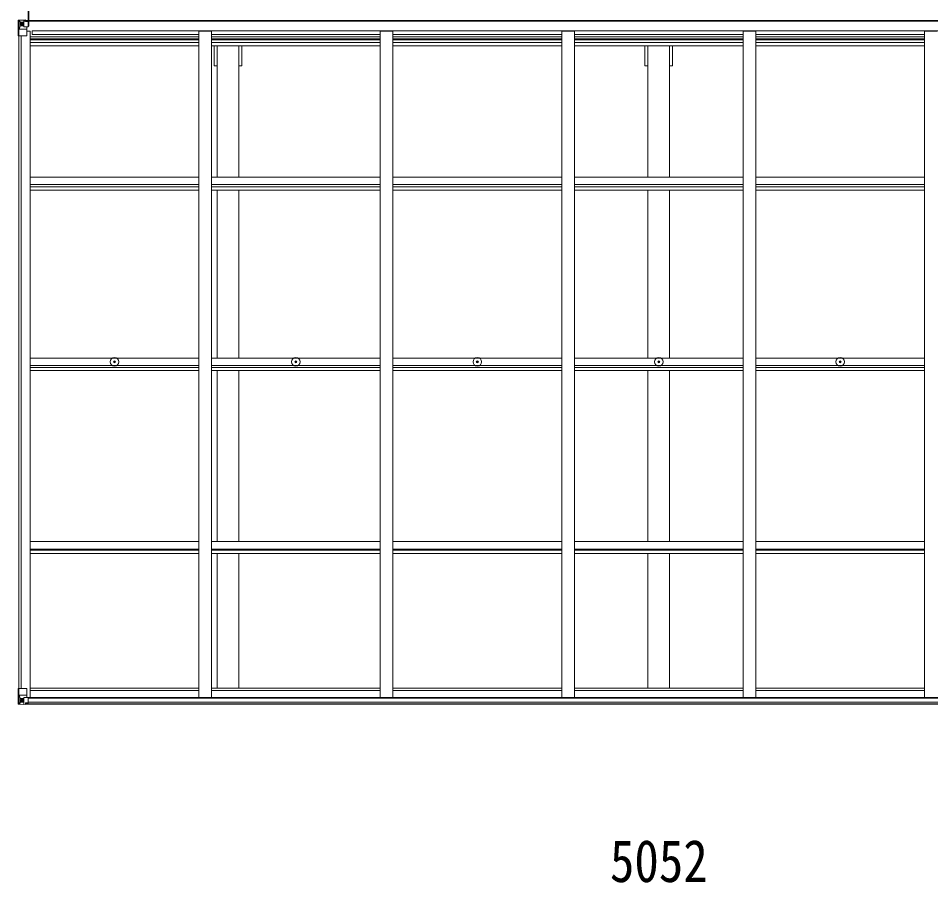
# Model space of a CAD drawing. Units: millimetres at full size, sheet at 1:35; details may follow other scales. Extents: x -9783 to 9892, y -6828 to 6752.
# Drawn here: x 1372 to 4973, y 214 to 3625 of the extents above; entities that cross this region are included whole.
import ezdxf
from ezdxf.enums import TextEntityAlignment as Align

# ---------------------------------------------------------------- set-up
doc = ezdxf.new("R2010")
doc.units = ezdxf.units.MM
doc.header["$LTSCALE"] = 35
for name, color, linetype, lineweight in [('0-1_本体', 4, 'Continuous', 9), ('0-2_部品', 7, 'Continuous', 9), ('0-3_ELV2', 3, 'Continuous', 9), ('0-A_寸法', 6, 'Continuous', 9)]:
    doc.layers.add(name, color=color, linetype=linetype, lineweight=lineweight)
doc.styles.add('ＭＳ ゴシック', font='')
doc.styles.get('ＭＳ ゴシック').set_extended_font_data('MS Gothic')

msp = doc.modelspace()

# ---------------------------------------------------------------- linework, layer by layer
at = {"layer": '0-1_本体'}
for p, q in [((6404.19, 3616.31), (1395.19, 3616.31)), ((6404.19, 3614.24), (1395.19, 3614.24)), ((1405.69, 3574.01), (1418.69, 3574.01)), ((1418.69, 944.09), (1418.69, 3574.01)), ((1426.19, 3560.97), (1426.19, 3576.04)), ((1426.19, 3576.04), (6373.19, 3576.04)), ((2084.69, 3574.01), (2134.69, 3574.01)), ((2084.69, 944.09), (2084.69, 3574.01)), ((2134.69, 944.09), (2134.69, 3574.01)), ((2800.69, 3574.01), (2850.69, 3574.01)), ((2800.69, 944.09), (2800.69, 3574.01)), ((2850.69, 944.09), (2850.69, 3574.01)), ((3516.69, 3574.01), (3566.69, 3574.01)), ((3516.69, 944.09), (3516.69, 3574.01)), ((3566.69, 944.09), (3566.69, 3574.01)), ((4232.69, 3574.01), (4282.69, 3574.01)), ((4232.69, 944.09), (4232.69, 3574.01)), ((4282.69, 944.09), (4282.69, 3574.01)), ((4948.69, 3574.01), (4998.69, 3574.01)), ((4948.69, 944.09), (4948.69, 3574.01)), ((1373.69, 980.44), (1373.69, 3555.54)), ((1382.69, 980.44), (1382.69, 3555.54)), ((1383.39, 980.44), (1383.39, 3555.54)), ((2084.69, 3551.6), (1418.69, 3551.6)), ((1418.69, 3544.53), (2084.69, 3544.53)), ((2084.69, 3540.75), (1418.69, 3540.75)), ((2084.69, 3560.97), (1426.19, 3560.97)), ((2800.69, 3560.97), (2134.69, 3560.97)), ((2800.69, 3551.6), (2134.69, 3551.6)), ((2134.69, 3544.53), (2800.69, 3544.53)), ((2800.69, 3540.75), (2134.69, 3540.75)), ((3516.69, 3560.97), (2850.69, 3560.97)), ((3516.69, 3551.6), (2850.69, 3551.6)), ((2850.69, 3544.53), (3516.69, 3544.53)), ((3516.69, 3540.75), (2850.69, 3540.75)), ((4232.69, 3560.97), (3566.69, 3560.97)), ((4232.69, 3551.6), (3566.69, 3551.6)), ((3566.69, 3544.53), (4232.69, 3544.53)), ((4232.69, 3540.75), (3566.69, 3540.75)), ((4948.69, 3560.97), (4282.69, 3560.97)), ((4948.69, 3551.6), (4282.69, 3551.6)), ((4282.69, 3544.53), (4948.69, 3544.53)), ((4948.69, 3540.75), (4282.69, 3540.75)), ((2084.69, 3529.4), (1418.69, 3529.4)), ((2084.69, 3516.58), (1418.69, 3516.58)), ((2800.69, 3529.4), (2134.69, 3529.4)), ((2800.69, 3516.58), (2134.69, 3516.58)), ((2157.19, 2999.01), (2157.19, 3516.58)), ((2242.19, 2999.01), (2242.19, 3516.58)), ((2254.69, 3437.81), (2254.69, 3516.58)), ((3516.69, 3529.4), (2850.69, 3529.4)), ((3516.69, 3516.58), (2850.69, 3516.58)), ((4232.69, 3529.4), (3566.69, 3529.4)), ((4232.69, 3516.58), (3566.69, 3516.58)), ((3857.19, 2999.01), (3857.19, 3516.58)), ((3942.19, 2999.01), (3942.19, 3516.58)), ((3954.69, 3437.81), (3954.69, 3516.58)), ((4948.69, 3529.4), (4282.69, 3529.4)), ((4948.69, 3516.58), (4282.69, 3516.58)), ((2254.69, 3437.81), (2242.19, 3437.81)), ((3954.69, 3437.81), (3942.19, 3437.81)), ((2084.69, 2998.71), (1418.69, 2998.71)), ((2800.69, 2998.71), (2134.69, 2998.71)), ((3516.69, 2998.71), (2850.69, 2998.71)), ((4232.69, 2998.71), (3566.69, 2998.71)), ((4948.69, 2998.71), (4282.69, 2998.71)), ((2084.69, 2969.75), (1418.69, 2969.75)), ((2084.69, 2959.64), (1418.69, 2959.64)), ((2800.69, 2969.75), (2134.69, 2969.75)), ((2800.69, 2959.64), (2134.69, 2959.64)), ((3516.69, 2969.75), (2850.69, 2969.75)), ((3516.69, 2959.64), (2850.69, 2959.64)), ((4232.69, 2969.75), (3566.69, 2969.75)), ((4232.69, 2959.64), (3566.69, 2959.64)), ((4948.69, 2969.75), (4282.69, 2969.75)), ((4948.69, 2959.64), (4282.69, 2959.64)), ((2084.69, 2946.77), (1418.69, 2946.77)), ((2800.69, 2946.77), (2134.69, 2946.77)), ((2157.19, 2284.23), (2157.19, 2947.05)), ((2242.19, 2284.23), (2242.19, 2947.05)), ((3516.69, 2946.77), (2850.69, 2946.77)), ((4232.69, 2946.77), (3566.69, 2946.77)), ((3857.19, 2284.23), (3857.19, 2947.05)), ((3942.19, 2284.23), (3942.19, 2947.05)), ((4948.69, 2946.77), (4282.69, 2946.77)), ((2084.69, 2284.3), (1418.69, 2284.3)), ((2800.69, 2284.3), (2134.69, 2284.3)), ((3516.69, 2284.3), (2850.69, 2284.3)), ((4232.69, 2284.3), (3566.69, 2284.3)), ((4948.69, 2284.3), (4282.69, 2284.3)), ((2084.69, 2254.87), (1418.69, 2254.87)), ((2084.69, 2247.66), (1418.69, 2247.66)), ((2084.69, 2234.69), (1418.69, 2234.69)), ((2800.69, 2254.87), (2134.69, 2254.87)), ((2800.69, 2247.66), (2134.69, 2247.66)), ((2800.69, 2234.69), (2134.69, 2234.69)), ((2157.19, 1560.32), (2157.19, 2234.68)), ((2242.19, 1560.32), (2242.19, 2234.68)), ((3516.69, 2254.87), (2850.69, 2254.87)), ((3516.69, 2247.66), (2850.69, 2247.66)), ((3516.69, 2234.69), (2850.69, 2234.69)), ((4232.69, 2254.87), (3566.69, 2254.87)), ((4232.69, 2247.66), (3566.69, 2247.66)), ((4232.69, 2234.69), (3566.69, 2234.69)), ((3857.19, 1560.32), (3857.19, 2234.68)), ((3942.19, 1560.32), (3942.19, 2234.68)), ((4948.69, 2254.87), (4282.69, 2254.87)), ((4948.69, 2247.66), (4282.69, 2247.66)), ((4948.69, 2234.69), (4282.69, 2234.69)), ((2084.69, 1560.37), (1418.69, 1560.37)), ((2800.69, 1560.37), (2134.69, 1560.37)), ((3516.69, 1560.37), (2850.69, 1560.37)), ((4232.69, 1560.37), (3566.69, 1560.37)), ((4948.69, 1560.37), (4282.69, 1560.37)), ((2084.69, 1530.58), (1418.69, 1530.58)), ((2084.69, 1526.6), (1418.69, 1526.6)), ((2084.69, 1513.58), (1418.69, 1513.58)), ((2800.69, 1530.58), (2134.69, 1530.58)), ((2800.69, 1526.6), (2134.69, 1526.6)), ((2800.69, 1513.58), (2134.69, 1513.58)), ((2157.19, 981.33), (2157.19, 1513.25)), ((2242.19, 981.33), (2242.19, 1513.25)), ((3516.69, 1530.58), (2850.69, 1530.58)), ((3516.69, 1526.6), (2850.69, 1526.6)), ((3516.69, 1513.58), (2850.69, 1513.58)), ((4232.69, 1530.58), (3566.69, 1530.58)), ((4232.69, 1526.6), (3566.69, 1526.6)), ((4232.69, 1513.58), (3566.69, 1513.58)), ((3857.19, 981.33), (3857.19, 1513.25)), ((3942.19, 981.33), (3942.19, 1513.25)), ((4948.69, 1530.58), (4282.69, 1530.58)), ((4948.69, 1526.6), (4282.69, 1526.6)), ((4948.69, 1513.58), (4282.69, 1513.58)), ((2084.37, 981.33), (1418.37, 981.33)), ((2800.37, 981.33), (2134.37, 981.33)), ((3516.37, 981.33), (2850.37, 981.33)), ((4232.37, 981.33), (3566.37, 981.33)), ((4948.37, 981.33), (4282.37, 981.33)), ((1409.65, 944.09), (6389.72, 944.09)), ((1410.19, 941.74), (6389.19, 941.74)), ((2084.1, 972.2), (1418.1, 972.2)), ((2800.1, 972.2), (2134.1, 972.2)), ((3516.1, 972.2), (2850.1, 972.2)), ((4232.1, 972.2), (3566.1, 972.2)), ((4948.1, 972.2), (4282.1, 972.2)), ((1400.19, 919.59), (6399.19, 919.59)), ((1400.19, 918.64), (6399.19, 918.64)), ((1410.19, 926.08), (6389.19, 926.08))]:
    msp.add_line(p, q, dxfattribs=at)
for points in [[(2157.19, 3437.81), (2144.69, 3437.81), (2144.69, 3516.58)], [(3857.19, 3437.81), (3844.69, 3437.81), (3844.69, 3516.58)]]:
    msp.add_lwpolyline(points, dxfattribs=at)
at = {"layer": '0-2_部品'}
for p, q in [((1749.44, 2270.09), (1750.55, 2270.11)), ((1749.44, 2269.09), (1750.55, 2269.07)), ((1750.55, 2270.11), (1751.07, 2270.21)), ((1751.17, 2270.73), (1751.07, 2270.21)), ((1751.19, 2271.83), (1751.17, 2270.73)), ((1752.19, 2271.83), (1752.21, 2270.73)), ((1752.21, 2270.73), (1752.31, 2270.21)), ((1752.82, 2270.11), (1752.31, 2270.21)), ((1753.93, 2270.09), (1752.82, 2270.11)), ((1753.93, 2269.09), (1752.82, 2269.07)), ((2465.44, 2270.09), (2466.55, 2270.11)), ((2465.44, 2269.09), (2466.55, 2269.07)), ((2466.55, 2270.11), (2467.07, 2270.21)), ((2467.17, 2270.73), (2467.07, 2270.21)), ((2467.19, 2271.83), (2467.17, 2270.73)), ((2468.19, 2271.83), (2468.21, 2270.73)), ((2468.21, 2270.73), (2468.31, 2270.21)), ((2468.82, 2270.11), (2468.31, 2270.21)), ((2469.93, 2270.09), (2468.82, 2270.11)), ((2469.93, 2269.09), (2468.82, 2269.07)), ((3181.44, 2270.09), (3182.55, 2270.11)), ((3181.44, 2269.09), (3182.55, 2269.07)), ((3182.55, 2270.11), (3183.07, 2270.21)), ((3183.17, 2270.73), (3183.07, 2270.21)), ((3183.19, 2271.83), (3183.17, 2270.73)), ((3184.19, 2271.83), (3184.21, 2270.73)), ((3184.21, 2270.73), (3184.31, 2270.21)), ((3184.82, 2270.11), (3184.31, 2270.21)), ((3185.93, 2270.09), (3184.82, 2270.11)), ((3185.93, 2269.09), (3184.82, 2269.07)), ((3897.44, 2270.09), (3898.55, 2270.11)), ((3897.44, 2269.09), (3898.55, 2269.07)), ((3898.55, 2270.11), (3899.07, 2270.21)), ((3899.17, 2270.73), (3899.07, 2270.21)), ((3899.19, 2271.83), (3899.17, 2270.73)), ((3900.19, 2271.83), (3900.21, 2270.73)), ((3900.21, 2270.73), (3900.31, 2270.21)), ((3900.82, 2270.11), (3900.31, 2270.21)), ((3901.93, 2270.09), (3900.82, 2270.11)), ((3901.93, 2269.09), (3900.82, 2269.07)), ((4613.44, 2270.09), (4614.55, 2270.11)), ((4613.44, 2269.09), (4614.55, 2269.07)), ((4614.55, 2270.11), (4615.07, 2270.21)), ((4615.17, 2270.73), (4615.07, 2270.21)), ((4615.19, 2271.83), (4615.17, 2270.73)), ((4616.19, 2271.83), (4616.21, 2270.73)), ((4616.21, 2270.73), (4616.31, 2270.21)), ((4616.82, 2270.11), (4616.31, 2270.21)), ((4617.93, 2270.09), (4616.82, 2270.11)), ((4617.93, 2269.09), (4616.82, 2269.07)), ((1750.55, 2269.07), (1751.07, 2268.97)), ((1751.17, 2268.45), (1751.07, 2268.97)), ((1751.19, 2267.34), (1751.17, 2268.45)), ((1752.19, 2267.34), (1752.21, 2268.45)), ((1752.21, 2268.45), (1752.31, 2268.97)), ((1752.82, 2269.07), (1752.31, 2268.97)), ((2466.55, 2269.07), (2467.07, 2268.97)), ((2467.17, 2268.45), (2467.07, 2268.97)), ((2467.19, 2267.34), (2467.17, 2268.45)), ((2468.19, 2267.34), (2468.21, 2268.45)), ((2468.21, 2268.45), (2468.31, 2268.97)), ((2468.82, 2269.07), (2468.31, 2268.97)), ((3182.55, 2269.07), (3183.07, 2268.97)), ((3183.17, 2268.45), (3183.07, 2268.97)), ((3183.19, 2267.34), (3183.17, 2268.45)), ((3184.19, 2267.34), (3184.21, 2268.45)), ((3184.21, 2268.45), (3184.31, 2268.97)), ((3184.82, 2269.07), (3184.31, 2268.97)), ((3898.55, 2269.07), (3899.07, 2268.97)), ((3899.17, 2268.45), (3899.07, 2268.97)), ((3899.19, 2267.34), (3899.17, 2268.45)), ((3900.19, 2267.34), (3900.21, 2268.45)), ((3900.21, 2268.45), (3900.31, 2268.97)), ((3900.82, 2269.07), (3900.31, 2268.97)), ((4614.55, 2269.07), (4615.07, 2268.97)), ((4615.17, 2268.45), (4615.07, 2268.97)), ((4615.19, 2267.34), (4615.17, 2268.45)), ((4616.19, 2267.34), (4616.21, 2268.45)), ((4616.21, 2268.45), (4616.31, 2268.97)), ((4616.82, 2269.07), (4616.31, 2268.97)), ((1371.69, 980.44), (1404.69, 980.44)), ((1371.69, 919.73), (1371.69, 980.44)), ((1374.53, 980.44), (1374.53, 919.86)), ((1405.69, 979.44), (1405.69, 946.34)), ((1375.08, 953.56), (1381.69, 953.77)), ((1375.08, 953.56), (1379.22, 941.47)), ((1381.69, 940.24), (1379.35, 940.21)), ((1379.35, 940.21), (1379.35, 926.74)), ((1381.69, 953.77), (1405.69, 953.77)), ((1381.69, 940.24), (1381.69, 940.24)), ((1393.69, 940.24), (1381.69, 940.24)), ((1393.69, 944.23), (1400.19, 944.23)), ((1393.69, 944.23), (1393.69, 917.44)), ((1404.86, 946.08), (1394.51, 944.43)), ((1394.51, 944.43), (1394.51, 944.23)), ((1397.21, 944.23), (1404.86, 945.45)), ((1400.19, 944.23), (1409.19, 944.19)), ((1404.86, 945.45), (1404.86, 946.08)), ((1410.19, 943.28), (1410.19, 923.13)), ((1372.63, 918.77), (1372.63, 918.73)), ((1381.59, 918.35), (1373.67, 918.82)), ((1374.53, 919.79), (1374.53, 919.86)), ((1378.5, 923.23), (1375.77, 919.56)), ((1379.35, 926.74), (1381.69, 926.68)), ((1381.69, 926.68), (1393.69, 926.68)), ((1393.69, 917.56), (1381.69, 918.34)), ((1386.21, 933.88), (1386.21, 934.84)), ((1400.19, 917.04), (1400.19, 922.99)), ((1409.19, 922.42), (1400.19, 922.36))]:
    msp.add_line(p, q, dxfattribs=at)
for points in [[(1372.63, 918.73), (1381.69, 918.18), (1400.19, 917.04)], [(1385.25, 931.96), (1384.29, 931.96), (1384.29, 932.92), (1385.25, 932.92)], [(1386.21, 934.84), (1387.17, 934.84), (1387.17, 933.88)], [(1387.17, 931), (1387.17, 930.04), (1386.21, 930.04), (1386.21, 931)], [(1388.13, 932.92), (1389.09, 932.92), (1389.09, 931.96), (1388.13, 931.96)], [(1410.19, 923.13), (1410.18, 923.02), (1400.19, 922.99)]]:
    msp.add_lwpolyline(points, dxfattribs=at)
for centre, radius in [((1751.69, 2269.59), 17), ((1751.69, 2269.59), 4), ((2467.69, 2269.59), 17), ((2467.69, 2269.59), 4), ((3183.69, 2269.59), 17), ((3183.69, 2269.59), 4), ((3899.69, 2269.59), 17), ((3899.69, 2269.59), 4), ((4615.69, 2269.59), 17), ((4615.69, 2269.59), 4), ((1386.69, 932.44), 5.3)]:
    msp.add_circle(centre, radius, dxfattribs=at)
for centre, radius, start, end in [((1751.69, 2269.59), 2.3, 167.44414, 192.55586), ((1751.69, 2269.59), 2.3, 77.44414, 102.55586), ((1751.69, 2269.59), 2.3, 347.44414, 12.55586), ((2467.69, 2269.59), 2.3, 167.44414, 192.55586), ((2467.69, 2269.59), 2.3, 77.44414, 102.55586), ((2467.69, 2269.59), 2.3, 347.44414, 12.55586), ((3183.69, 2269.59), 2.3, 167.44414, 192.55586), ((3183.69, 2269.59), 2.3, 77.44414, 102.55586), ((3183.69, 2269.59), 2.3, 347.44414, 12.55586), ((3899.69, 2269.59), 2.3, 167.44414, 192.55586), ((3899.69, 2269.59), 2.3, 77.44414, 102.55586), ((3899.69, 2269.59), 2.3, 347.44414, 12.55586), ((4615.69, 2269.59), 2.3, 167.44414, 192.55586), ((4615.69, 2269.59), 2.3, 77.44414, 102.55586), ((4615.69, 2269.59), 2.3, 347.44414, 12.55586), ((1751.69, 2269.59), 2.3, 257.44414, 282.55586), ((2467.69, 2269.59), 2.3, 257.44414, 282.55586), ((3183.69, 2269.59), 2.3, 257.44414, 282.55586), ((3899.69, 2269.59), 2.3, 257.44414, 282.55586), ((4615.69, 2269.59), 2.3, 257.44414, 282.55586), ((1404.69, 979.44), 1, 0, 90), ((1394.62, 943.5), 0.937, 96.73234, 129.06602), ((1404.75, 947.02), 0.937, 276.73234, 357.67791), ((1404.75, 946.38), 0.937, 276.73234, 357.67791), ((1372.69, 919.77), 0.999, 180.04917, 266.5576), ((1372.69, 919.73), 0.999, 180.04917, 266.5576), ((1372.69, 919.73), 1, 179.99921, 266.49983), ((1373.84, 906.12), 12.7, 84.89689, 90.75534), ((1375.81, 919.73), 1.28, 177.54105, 228.82169), ((1385.25, 933.88), 0.96, 270, 0), ((1385.25, 931), 0.96, 0, 90), ((1388.13, 933.88), 0.96, 180, 270), ((1388.13, 931), 0.96, 90, 180)]:
    msp.add_arc(centre, radius, start, end, dxfattribs=at)
for centre, major_axis, ratio, start_param, end_param in [((1375.8, 951.21), (0.85, -2.32), 0.403757, 3.0087805, 3.9744392), ((1377.95, 940.19), (0, -3), 0.468246, 1.5772882, 2.0127935), ((1409.19, 943.29), (1, -0.021), 0.906239, 0.0187047, 1.589501), ((1374.63, 918.65), (2, -0.12), 0.060933, 2.0712557, 3.1453404), ((1573.63, 906.42), (201, -12.36), 0.060933, 3.1453404, 3.145839), ((1374.82, 921.75), (-0.02, -3), 0.466854, 0.125683, 0.7596956), ((1376.48, 926.82), (0.03, -5), 0.573921, 0.7672717, 1.551125), ((1299.94, 926.68), (81.75, 0), 0.061163, 6.2824128, 6.2831853), ((1409.19, 923.12), (1, 0.012), 0.707053, 4.7036637, 6.124411)]:
    msp.add_ellipse(centre, major_axis=major_axis, ratio=ratio, start_param=start_param, end_param=end_param, dxfattribs=at)
at = {"layer": '0-3_ELV2'}
for p, q in [((1371.69, 3616.25), (1371.69, 3555.54)), ((1372.63, 3617.2), (1372.63, 3617.25)), ((1381.59, 3617.63), (1373.67, 3617.16)), ((1374.53, 3616.19), (1374.53, 3616.12)), ((1374.53, 3555.54), (1374.53, 3616.12)), ((1378.5, 3612.75), (1375.77, 3616.41)), ((1379.35, 3609.24), (1381.69, 3609.3)), ((1379.35, 3595.77), (1379.35, 3609.24)), ((1393.69, 3618.42), (1381.69, 3617.64)), ((1381.69, 3609.29), (1393.69, 3609.29)), ((1386.21, 3602.1), (1386.21, 3601.14)), ((1393.69, 3591.75), (1393.69, 3618.54)), ((1400.19, 3618.93), (1400.19, 3612.99)), ((1409.19, 3613.56), (1400.19, 3613.62)), ((1410.19, 3592.69), (1410.19, 3612.85)), ((1375.08, 3582.42), (1379.22, 3594.5)), ((1375.08, 3582.42), (1381.69, 3582.21)), ((1381.69, 3595.74), (1379.35, 3595.77)), ((1381.69, 3595.74), (1381.69, 3595.74)), ((1393.69, 3595.74), (1381.69, 3595.74)), ((1381.69, 3582.21), (1405.69, 3582.21)), ((1393.69, 3591.75), (1400.19, 3591.75)), ((1394.51, 3591.55), (1394.51, 3591.75)), ((1404.86, 3589.89), (1394.51, 3591.55)), ((1397.21, 3591.75), (1404.86, 3590.53)), ((1400.19, 3591.75), (1409.19, 3591.78)), ((1404.86, 3590.53), (1404.86, 3589.89)), ((1405.69, 3556.54), (1405.69, 3589.64)), ((1371.69, 3555.54), (1404.69, 3555.54))]:
    msp.add_line(p, q, dxfattribs=at)
msp.add_lwpolyline([(1412.19, 3593.86), (1412.19, 3656.86), (1410.69, 3656.86), (1410.69, 3593.86)], close=True, dxfattribs=at)
for points in [[(1412.19, 3593.86), (1413.19, 3593.86), (1413.19, 3656.86), (1412.19, 3656.86)], [(1372.63, 3617.25), (1381.69, 3617.8), (1400.19, 3618.93)], [(1385.25, 3604.02), (1384.29, 3604.02), (1384.29, 3603.06), (1385.25, 3603.06)], [(1387.17, 3604.98), (1387.17, 3605.94), (1386.21, 3605.94), (1386.21, 3604.98)], [(1386.21, 3601.14), (1387.17, 3601.14), (1387.17, 3602.1)], [(1388.13, 3603.06), (1389.09, 3603.06), (1389.09, 3604.02), (1388.13, 3604.02)], [(1410.19, 3612.85), (1410.18, 3612.95), (1400.19, 3612.99)]]:
    msp.add_lwpolyline(points, dxfattribs=at)
msp.add_circle((1386.69, 3603.54), 5.3, dxfattribs=at)
for centre, radius, start, end in [((1372.69, 3616.25), 0.999, 93.4424, 179.95083), ((1372.69, 3616.25), 1, 93.50017, 180.00079), ((1372.69, 3616.21), 0.999, 93.4424, 179.95083), ((1373.84, 3629.86), 12.7, 269.24466, 275.10311), ((1375.81, 3616.25), 1.28, 131.17831, 182.45895), ((1385.25, 3604.98), 0.96, 270, 0), ((1385.25, 3602.1), 0.96, 0, 90), ((1388.13, 3604.98), 0.96, 180, 270), ((1388.13, 3602.1), 0.96, 90, 180), ((1394.62, 3592.48), 0.937, 230.93398, 263.26766), ((1404.75, 3589.6), 0.937, 2.32209, 83.26766), ((1404.75, 3588.96), 0.937, 2.32209, 83.26766), ((1404.69, 3556.54), 1, 270, 0)]:
    msp.add_arc(centre, radius, start, end, dxfattribs=at)
for centre, major_axis, ratio, start_param, end_param in [((1573.63, 3629.56), (201, 12.36), 0.060933, 3.1373463, 3.1378449), ((1374.63, 3617.33), (2, 0.12), 0.060933, 3.1378449, 4.2119296), ((1374.82, 3614.23), (-0.02, 3), 0.466854, 5.5234897, 6.1575023), ((1376.48, 3609.16), (0.03, 5), 0.573921, 4.7320603, 5.5159136), ((1299.94, 3609.29), (81.75, 0), 0.061163, 0, 0.0007725), ((1409.19, 3612.85), (1, -0.012), 0.707053, 0.1587743, 1.5795216), ((1375.8, 3584.77), (0.85, 2.32), 0.403757, 2.3087461, 3.2744049), ((1377.95, 3595.79), (0, 3), 0.468246, 4.2703918, 4.7058971), ((1409.19, 3592.69), (1, 0.021), 0.906239, 4.6936843, 6.2644806)]:
    msp.add_ellipse(centre, major_axis=major_axis, ratio=ratio, start_param=start_param, end_param=end_param, dxfattribs=at)

# ---------------------------------------------------------------- texts
at = {"layer": '0-A_寸法', "color": 7, "style": 'ＭＳ ゴシック', "width": 0.85}
msp.add_text('5052', height=166.8, dxfattribs=at).set_placement((3707.19, 166.26), align=Align.BOTTOM_LEFT)

doc.saveas('drawing.dxf')
